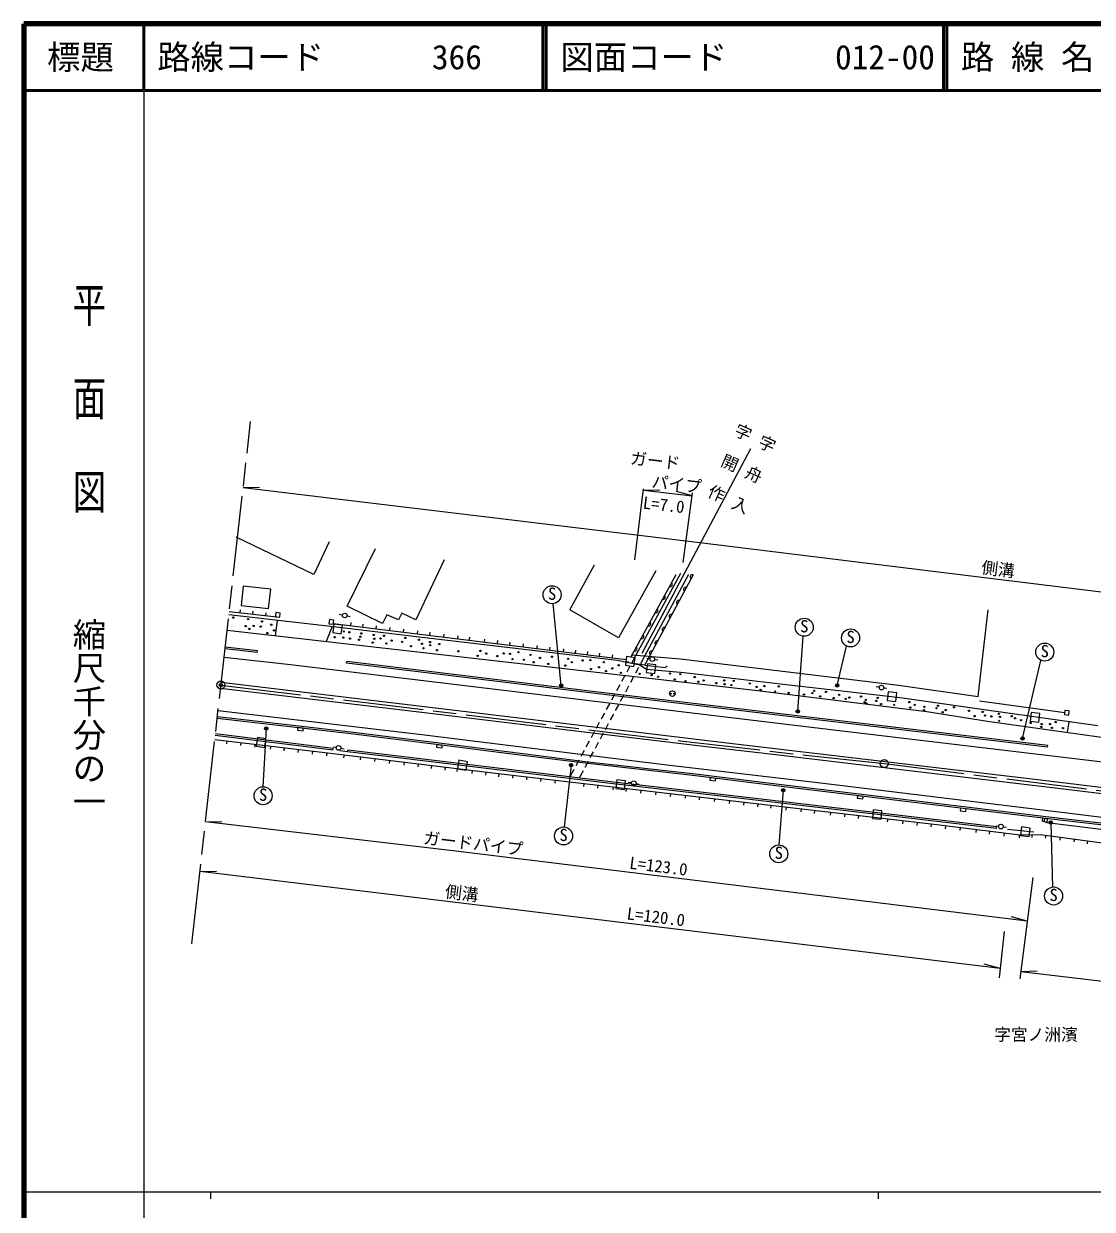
# Model space of a CAD drawing. Units: millimetres at full size, sheet at 1:1000; details may follow other scales. Extents: x 40000 to 680000, y 20000 to 380000.
# Drawn here: x 40000 to 200052, y 202409 to 380000 of the extents above; entities that cross this region are included whole.
import ezdxf
from ezdxf.enums import TextEntityAlignment as Align

# ---------------------------------------------------------------- set-up
doc = ezdxf.new("R2010")
doc.units = ezdxf.units.MM
doc.header["$LTSCALE"] = 1000
doc.header["$PDMODE"] = 32
doc.header["$PDSIZE"] = 500
doc.linetypes.add('CHAIN', pattern=[18.5, 12, -1.5, 3.5, -1.5])
for name, color, linetype, lineweight in [('M-BGD', 7, 'Continuous', 13), ('M-BGD-EXST', 7, 'Continuous', 13), ('M-BMK', 2, 'CHAIN', 13), ('M-BMK-ROW', 30, 'Continuous', 13), ('M-BMK-SRVR', 3, 'Continuous', 13), ('M-STR-HTXT', 7, 'Continuous', 13), ('M-STR-STRC', 7, 'Continuous', 13), ('M-TTL', 2, 'Continuous', 140), ('M-TTL-BAND', 7, 'Continuous', 25), ('M-TTL-LINE', 7, 'Continuous', 50)]:
    doc.layers.add(name, color=color, linetype=linetype, lineweight=lineweight)
for name, color, linetype in [('M-BMK-HTXT', 7, 'Continuous'), ('M-OTRS', 6, 'Continuous'), ('M-TTL-TXT', 7, 'Continuous')]:
    doc.layers.add(name, color=color, linetype=linetype)
doc.styles.add('@ＭＳ ゴシック', font='')
doc.styles.add('ＭＳ ゴシック', font='')
doc.styles.get('@ＭＳ ゴシック').set_extended_font_data('@MS Gothic')
doc.styles.get('ＭＳ ゴシック').set_extended_font_data('MS Gothic')

msp = doc.modelspace()

# ---------------------------------------------------------------- hatches: boundary and pattern name
at = {"layer": 'M-BGD-EXST'}
for points in [[(120289, 280739, 0.41421), (120628, 280639, 0.41421), (120728, 280979, 1)], [(161637, 280762, 0.41421), (161977, 280662, 0.41421), (162077, 281002, 1)], [(155710, 276862, 0.41421), (156049, 276762, 0.41421), (156149, 277102, 1)], [(76114, 274322, 0.41421), (76454, 274222, 0.41421), (76554, 274561, 1)], [(189393, 272821, 0.41421), (189732, 272721, 0.41421), (189832, 273060, 1)], [(121754, 268833, 0.41421), (122094, 268733, 0.41421), (122194, 269072, 1)], [(153552, 265058, 0.41421), (153891, 264958, 0.41421), (153991, 265297, 1)], [(193602, 260229, 0.41421), (193942, 260129, 0.41421), (194042, 260468, 1)]]:
    msp.add_hatch(color=256, dxfattribs=at).paths.add_polyline_path(points)

# ---------------------------------------------------------------- linework, layer by layer
at = {"layer": 'M-BGD'}
for p, q in [((130931, 285107), (137727, 297509)), ((138350, 297636), (131706, 285423)), ((140249, 297445), (133040, 283980)), ((133053, 285306), (139625, 297538)), ((70783, 291963), (78354, 291081)), ((72436, 292224), (72384, 291777)), ((74304, 292006), (74252, 291559)), ((76274, 291776), (76222, 291329)), ((87738, 291411), (87266, 291486)), ((88429, 291302), (88901, 291227)), ((77730, 288314), (77990, 290627)), ((86177, 289705), (85280, 287454)), ((86369, 290154), (130233, 284777)), ((89020, 290283), (88965, 289836)), ((90790, 290066), (90736, 289619)), ((92793, 289820), (92739, 289373)), ((94826, 289571), (94771, 289124)), ((96873, 289320), (96819, 288873)), ((98965, 289064), (98910, 288617)), ((100844, 288833), (100790, 288387)), ((102934, 288577), (102879, 288130)), ((105024, 288321), (104969, 287874)), ((106787, 288105), (106732, 287658)), ((109017, 287831), (108962, 287385)), ((74977, 285813), (70152, 286357)), ((75005, 286061), (70180, 286605)), ((74977, 285813), (75005, 286061)), ((110955, 287594), (110900, 287147)), ((112797, 287368), (112743, 286921)), ((114806, 287122), (114751, 286675)), ((116885, 286867), (116830, 286420)), ((118794, 286633), (118739, 286186)), ((120843, 286382), (120788, 285935)), ((122644, 286161), (122589, 285714)), ((124445, 285940), (124391, 285493)), ((88362, 284209), (88392, 284458)), ((126254, 285718), (126199, 285272)), ((128165, 285484), (128110, 285037)), ((131706, 285423), (131088, 284287)), ((132440, 284164), (133053, 285306)), ((133790, 284865), (133316, 284919)), ((134485, 284785), (134959, 284731)), ((130801, 283760), (130324, 282881)), ((131683, 282754), (132156, 283635)), ((133040, 283980), (133034, 283915)), ((129272, 280949), (128795, 280070)), ((130037, 282354), (129559, 281476)), ((130168, 279936), (130642, 280816)), ((130925, 281345), (131399, 282226)), ((168134, 280608), (167661, 280666)), ((128508, 279543), (128030, 278665)), ((129411, 278526), (129884, 279407)), ((136738, 279649), (137053, 279649)), ((137263, 279649), (137578, 279649)), ((168829, 280521), (169302, 280463)), ((127743, 278138), (127265, 277259)), ((128654, 277117), (129127, 277997)), ((183149, 278549), (195919, 276826)), ((126214, 275327), (125736, 274448)), ((126979, 276732), (126501, 275854)), ((127897, 275707), (128370, 276588)), ((196356, 273842), (196579, 275424)), ((86337, 271449), (68719, 273622)), ((125450, 273921), (124972, 273043)), ((126382, 272888), (126855, 273769)), ((127139, 274298), (127613, 275179)), ((86307, 271200), (68689, 273374)), ((70423, 272106), (70476, 272553)), ((72506, 271861), (72558, 272307)), ((74641, 271609), (74694, 272056)), ((124685, 272516), (124207, 271637)), ((125625, 271479), (126098, 272360)), ((193361, 271618), (193391, 271867)), ((76984, 271333), (77033, 271611)), ((79007, 271095), (79060, 271541)), ((81099, 270848), (81151, 271295)), ((83250, 270595), (83302, 271042)), ((85415, 270338), (85469, 270785)), ((86307, 271200), (86337, 271449)), ((86810, 271575), (86338, 271649)), ((88501, 270934), (87347, 271086)), ((87501, 271467), (87973, 271393)), ((87972, 270028), (88026, 270474)), ((88501, 270934), (88531, 271182)), ((90449, 269726), (90504, 270173)), ((123921, 271110), (123443, 270232)), ((124868, 270069), (125341, 270950)), ((92572, 269468), (92626, 269915)), ((94764, 269202), (94819, 269649)), ((96985, 268932), (97039, 269379)), ((99061, 268680), (99115, 269127)), ((101085, 268434), (101139, 268881)), ((103119, 268187), (103173, 268634)), ((104930, 267967), (104985, 268413)), ((122391, 268299), (121774, 267163)), ((123156, 269705), (122678, 268826)), ((124111, 268660), (124584, 269541)), ((107160, 267696), (107215, 268142)), ((109219, 267445), (109273, 267892)), ((111143, 267212), (111197, 267658)), ((113250, 266966), (113301, 267413)), ((115361, 266722), (115413, 267169)), ((117432, 266483), (117484, 266930)), ((119593, 266233), (119645, 266680)), ((123213, 266989), (123827, 268131)), ((123895, 265736), (123946, 266183)), ((125997, 265493), (126048, 265940)), ((128299, 265227), (128351, 265674)), ((130227, 265005), (130279, 265452)), ((131029, 266281), (130557, 266349)), ((131722, 266182), (132194, 266114)), ((132440, 264749), (132492, 265196)), ((134686, 264490), (134738, 264937)), ((136895, 264234), (136947, 264681)), ((139106, 263977), (139158, 264424)), ((141202, 263733), (141254, 264180)), ((143461, 263469), (143513, 263916)), ((145689, 263208), (145741, 263655)), ((147836, 262958), (147888, 263405)), ((149933, 262713), (149985, 263160)), ((151926, 262480), (151978, 262927)), ((154220, 262212), (154272, 262659)), ((156444, 261952), (156496, 262399)), ((158454, 261717), (158506, 262164)), ((160846, 261438), (160899, 261885)), ((162974, 261189), (163027, 261636)), ((165030, 260949), (165083, 261396)), ((169402, 260439), (169454, 260886)), ((171692, 260171), (171744, 260618)), ((173825, 259922), (173877, 260369)), ((175923, 259677), (175975, 260124)), ((178051, 259417), (178106, 259864)), ((180267, 259140), (180322, 259587)), ((182646, 258843), (182702, 259289)), ((186014, 259770), (185539, 259814)), ((185684, 259460), (185713, 259709)), ((186711, 259705), (187186, 259661)), ((187373, 259367), (191274, 258946)), ((184657, 258591), (184713, 259038)), ((186861, 258316), (186916, 258762)), ((189171, 258027), (189158, 258477)), ((191069, 258084), (191056, 258533)), ((193067, 258006), (193127, 258452)), ((195227, 257717), (195287, 258163)), ((197359, 257432), (197418, 257878)), ((199320, 257170), (199380, 257616))]:
    msp.add_line(p, q, dxfattribs=at)
for points in [[(85770, 302376), (83453, 297484), (71845, 303089)], [(102992, 299700), (98723, 290726), (96625, 291687), (96119, 290683), (94373, 291463), (93731, 290146), (88457, 292728), (92706, 301411)], [(134670, 298069), (129077, 288015), (121790, 292182), (125504, 298949)], [(200889, 274814), (184572, 277123), (171267, 279014), (154186, 280957), (138922, 282752), (133300, 283258), (132291, 283922), (128864, 284606), (98839, 288152), (86392, 289680), (70725, 291446)], [(131131, 285473), (138354, 284845), (171048, 280941), (182951, 279208), (184452, 292204)], [(70465, 289140), (113043, 284294), (149497, 280146), (175269, 276971), (184354, 275510), (203941, 272787), (243026, 267788), (254379, 266297), (279409, 264832), (300742, 264026), (316373, 264535), (329539, 265313), (349177, 267033), (353213, 267487), (353529, 267290), (354174, 267741), (353828, 269041)], [(193361, 271618), (155432, 276131), (141151, 277807), (126032, 279604), (106059, 282051), (88362, 284209)], [(193391, 271867), (155461, 276380), (141180, 278056), (126062, 279853), (106089, 282300), (88392, 284458)], [(133034, 283915), (130531, 284273), (130545, 284507)], [(133034, 283915), (136112, 283585), (136390, 283804)], [(318629, 253017), (305964, 252605), (295352, 252425), (284230, 252410), (269398, 252781), (258278, 253320), (252145, 253769), (244984, 254473), (237258, 255454), (228660, 256562), (221240, 257530), (211220, 258836), (193042, 260961), (181579, 262322), (168395, 263933), (161341, 264796), (151026, 266057), (140613, 267329), (124471, 269160), (114715, 270361), (101391, 272063), (88978, 273647), (75080, 275236), (68976, 275923)], [(318621, 253267), (305958, 252854), (295350, 252674), (284233, 252660), (269408, 253030), (258293, 253570), (252166, 254018), (245012, 254721), (237290, 255701), (228692, 256810), (221272, 257777), (211251, 259084), (193071, 261209), (181609, 262570), (168426, 264181), (161371, 265044), (151056, 266305), (140643, 267578), (124501, 269408), (114746, 270609), (101423, 272310), (89008, 273895), (75109, 275484), (69004, 276172)], [(68621, 272771), (85103, 270829), (111530, 267618), (138088, 264549), (176744, 260034), (189193, 258478), (192250, 258569), (221001, 254727), (240136, 252257), (248111, 251415), (260080, 250524), (278569, 249862), (300932, 249794), (309473, 250090), (310597, 249741), (322572, 250192), (336437, 251191), (346709, 238515)], [(185684, 259460), (148296, 263862), (127443, 266226), (96903, 269915), (88501, 270934)], [(185713, 259709), (148325, 264110), (127472, 266475), (96932, 270164), (88531, 271182)], [(192876, 260467), (192608, 260545), (192662, 261006)], [(193287, 260305), (192876, 260467), (192935, 260974)], [(315315, 252433), (298826, 251956), (289743, 251854), (274002, 252134), (261211, 252693), (250558, 253380), (239251, 254520), (229923, 255755), (214220, 257701), (193292, 260304), (193364, 260924)]]:
    msp.add_lwpolyline(points, dxfattribs=at)
for points in [[(72556, 292870), (76668, 292411), (76992, 295313), (72879, 295772)], [(77709, 291156), (78354, 291081), (78429, 291726), (77784, 291802)], [(85709, 290121), (86353, 290036), (86439, 290680), (85795, 290766)], [(86283, 288789), (87573, 288631), (87731, 289921), (86441, 290079)], [(130120, 283901), (131409, 283735), (131576, 285024), (130286, 285190)], [(133246, 282822), (134535, 282661), (134697, 283951), (133407, 284112)], [(169341, 278610), (170634, 278478), (170766, 279771), (169473, 279903)], [(195874, 276505), (196518, 276414), (196608, 277058), (195964, 277148)], [(190755, 275539), (192046, 275393), (192193, 276684), (190901, 276831)], [(80984, 274168), (81832, 274071), (81877, 274459), (81028, 274556)], [(74837, 271765), (76127, 271604), (76288, 272894), (74998, 273055)], [(101804, 271616), (102652, 271508), (102701, 271895), (101854, 272003)], [(104970, 268386), (106250, 268163), (106473, 269444), (105192, 269667)], [(128710, 265441), (130002, 265301), (130143, 266593), (128850, 266734)], [(142785, 266671), (143633, 266567), (143680, 266955), (142832, 267058)], [(164821, 263977), (165668, 263873), (165716, 264261), (164868, 264365)], [(167112, 260945), (168406, 260822), (168529, 262116), (167235, 262239)], [(180263, 262089), (181111, 261986), (181158, 262373), (180310, 262477)], [(189317, 258387), (190608, 258231), (190764, 259521), (189473, 259678)]]:
    msp.add_lwpolyline(points, close=True, dxfattribs=at)
for centre, radius in [((88084, 291356), 350), ((71387, 291048), 100), ((73255, 289762), 100), ((73618, 290799), 100), ((74428, 289783), 100), ((75507, 289700), 100), ((75683, 290478), 100), ((77074, 289970), 100), ((73774, 289337), 100), ((76493, 288715), 100), ((77468, 289120), 100), ((86581, 288089), 100), ((87857, 288048), 100), ((87950, 288960), 100), ((88791, 288846), 100), ((88884, 287903), 100), ((90235, 287716), 100), ((90411, 288182), 100), ((90588, 288680), 100), ((92427, 288452), 100), ((92510, 287871), 100), ((93444, 287892), 100), ((93963, 288327), 100), ((97180, 287985), 100), ((99199, 287733), 100), ((92272, 287301), 100), ((94326, 287156), 100), ((95094, 287592), 100), ((96682, 287395), 100), ((98016, 286759), 100), ((99645, 287132), 100), ((99884, 286448), 100), ((100869, 287370), 100), ((100880, 286904), 100), ((101886, 286137), 100), ((102250, 287080), 100), ((105103, 285992), 100), ((108398, 286043), 100), ((114112, 285854), 100), ((107983, 285327), 100), ((109280, 285649), 100), ((110930, 285276), 100), ((111895, 285680), 100), ((112835, 285605), 100), ((113209, 284828), 100), ((114911, 284735), 100), ((115907, 285439), 100), ((116374, 284341), 100), ((117339, 285004), 100), ((118574, 284102), 100), ((119124, 285180), 100), ((121546, 284859), 100), ((122096, 284382), 100), ((123704, 284620), 100), ((124867, 284662), 100), ((126894, 284348), 100), ((134138, 284825), 350), ((121141, 283843), 100), ((124975, 283322), 100), ((126158, 283592), 100), ((127227, 283022), 100), ((128150, 283426), 100), ((129115, 283892), 100), ((129437, 282752), 100), ((132243, 282615), 100), ((134046, 282425), 100), ((136791, 282665), 100), ((138330, 282566), 100), ((135030, 282177), 100), ((137503, 281789), 100), ((139120, 281524), 100), ((140509, 282127), 100), ((141064, 281433), 100), ((141824, 281615), 100), ((143727, 281235), 100), ((144934, 281623), 100), ((144975, 281061), 100), ((146001, 280921), 100), ((146323, 281565), 100), ((148763, 281177), 100), ((149762, 280653), 100), ((150945, 280793), 100), ((153090, 280726), 100), ((168482, 280564), 350), ((137158, 279649), 420), ((150374, 280207), 100), ((152551, 279968), 100), ((154556, 279749), 100), ((156874, 279507), 100), ((158126, 279723), 100), ((158399, 280061), 100), ((159302, 279234), 100), ((160168, 279911), 100), ((161315, 278981), 100), ((162143, 279451), 100), ((163131, 278868), 100), ((163668, 279065), 100), ((165422, 279215), 100), ((167915, 278999), 100), ((165958, 278360), 100), ((166137, 278717), 100), ((166222, 278191), 100), ((167699, 278557), 100), ((168386, 278078), 100), ((170374, 277973), 100), ((172633, 278396), 100), ((172793, 277550), 100), ((173442, 277973), 100), ((174834, 277156), 100), ((174891, 277673), 100), ((176717, 277449), 100), ((176952, 277837), 100), ((178100, 277185), 100), ((179353, 277608), 100), ((181583, 277091), 100), ((177659, 276850), 100), ((182430, 276291), 100), ((183641, 276906), 100), ((183982, 276377), 100), ((184936, 276242), 100), ((186054, 276601), 100), ((186106, 275578), 100), ((186218, 276166), 100), ((187956, 276259), 100), ((188491, 275965), 100), ((189368, 275677), 100), ((190809, 275260), 100), ((194579, 275387), 100), ((192414, 274664), 100), ((192473, 275087), 100), ((193738, 275099), 100), ((194008, 274506), 100), ((195667, 274494), 100), ((87156, 271521), 350), ((131376, 266231), 350), ((186363, 259737), 350)]:
    msp.add_circle(centre, radius, dxfattribs=at)
for centre, start, end in [((140149, 297144), 71.72961, 231.94734), ((136837, 295999), 251.17103, 51.38877), ((139141, 295261), 71.72961, 231.94734), ((135782, 294073), 251.17103, 51.38877), ((138084, 293287), 71.72961, 231.94734), ((134691, 292083), 251.17103, 51.38877), ((136975, 291214), 71.72961, 231.94734), ((133597, 290086), 251.17103, 51.38877), ((135937, 289275), 71.72961, 231.94734), ((132571, 288213), 251.17103, 51.38877), ((131546, 286343), 251.17103, 51.38877), ((134027, 285708), 71.72961, 231.94734), ((134843, 287232), 71.72961, 231.94734)]:
    msp.add_arc(centre, 318, start, end, dxfattribs=at)
at = {"layer": 'M-BGD-EXST'}
for p, q in [((120509, 280859), (119317, 293128)), ((155930, 276982), (156763, 288247)), ((161857, 280882), (163257, 286775)), ((189613, 272940), (192363, 284638)), ((76334, 274441), (75809, 265703)), ((121974, 268952), (120951, 259675)), ((153772, 265177), (153108, 257004)), ((193822, 260348), (194070, 250677))]:
    msp.add_line(p, q, dxfattribs=at)
for centre, radius in [((119143, 294467), 1350), ((156910, 289589), 1350), ((163845, 287990), 1350), ((192926, 285866), 1350), ((120509, 280859), 250), ((161857, 280882), 250), ((155930, 276982), 250), ((76334, 274441), 250), ((189613, 272940), 250), ((121974, 268952), 250), ((75854, 264353), 1350), ((153772, 265177), 250), ((120858, 258328), 1350), ((193822, 260348), 250), ((153092, 255654), 1350), ((194250, 249339), 1350)]:
    msp.add_circle(centre, radius, dxfattribs=at)
at = {"layer": 'M-BMK'}
msp.add_line((65172, 242158), (73988, 320409), dxfattribs=at)
msp.add_lwpolyline([(69541, 280941), (138340, 272577), (158982, 270210), (168895, 269162), (228057, 261781), (236957, 260685), (245941, 259591), (253314, 258993), (260467, 258390), (268275, 258028), (280466, 257443), (290706, 257251), (299906, 257294), (307798, 257363), (316863, 257714), (327426, 258321), (345294, 259742), (368077, 262237), (440219, 269761), (467342, 272688), (513649, 277569), (515668, 277758), (566650, 283709)], dxfattribs=at)
at = {"layer": 'M-BMK-ROW'}
msp.add_line((132619, 285693), (148898, 316362), dxfattribs=at)
at = {"layer": 'M-BMK-SRVR'}
for centre in [(69541, 280941), (168895, 269162)]:
    msp.add_circle(centre, 600, dxfattribs=at)
at = {"layer": 'M-OTRS'}
msp.add_point((69541, 280941), dxfattribs=at)
msp.add_point((69541, 280941), dxfattribs=at)
at = {"layer": 'M-STR-HTXT'}
for p, q in [((72873, 310509), (75328, 310558)), ((131539, 299714), (132840, 310351)), ((132812, 310121), (135266, 310188)), ((132812, 310121), (140128, 309297)), ((140128, 309297), (137751, 309908)), ((138794, 299275), (140189, 309753)), ((67233, 260454), (69687, 260509)), ((66397, 253030), (68851, 253076)), ((186243, 238496), (66397, 253030)), ((191139, 252094), (189194, 236926)), ((190303, 245576), (187931, 246210)), ((186858, 243998), (186083, 237060)), ((186243, 238496), (183871, 239128)), ((189338, 238049), (191792, 238103))]:
    msp.add_line(p, q, dxfattribs=at)
for points in [[(72873, 310509), (139225, 302546), (221323, 292472), (243528, 289974), (263155, 288506), (283397, 287613), (297324, 287479), (317321, 287893), (338865, 289095), (352058, 290377)], [(190303, 245576), (104730, 256043), (67233, 260454)], [(189338, 238049), (225739, 233747), (232861, 232909), (241977, 232170), (253141, 231413), (262298, 230934), (277243, 230441), (292442, 230472), (307871, 230889), (322197, 231462), (338848, 232621)]]:
    msp.add_lwpolyline(points, dxfattribs=at)
at = {"layer": 'M-STR-STRC'}
for points in [[(436522, 272837), (409881, 270034), (380614, 266944), (346565, 263439), (340887, 263078), (327002, 262255), (320071, 262004), (311424, 261794), (302719, 261611), (292961, 261584), (283830, 261586), (275868, 261899), (265701, 262325), (256836, 262900), (249804, 263501), (240495, 264520), (228824, 265916), (210398, 268316), (159250, 274423), (127224, 278250), (79952, 283945), (70006, 285066)], [(69588, 281356), (106663, 276942), (145784, 272211), (193137, 266624), (241998, 260633), (251084, 259796), (258694, 259198), (266710, 258673), (276817, 258218), (295354, 257880), (305137, 257942), (314094, 258176), (324717, 258557), (337805, 259404), (342764, 259745), (345294, 259742)], [(345294, 259742), (326385, 257871), (320160, 257481), (309159, 256996), (304253, 256883), (296997, 256758), (284782, 256857), (270899, 257297), (258259, 258071), (244843, 259250), (237869, 260014), (227615, 261296), (218912, 262557), (194900, 265426), (167254, 268741), (152672, 270472), (141815, 271745), (119778, 274387), (100042, 276774), (69485, 280441)], [(69114, 277145), (100025, 273490), (135942, 269049), (159321, 266264), (196697, 261757), (242459, 256046), (252030, 255098), (261257, 254445), (272554, 253941), (283938, 253663), (294343, 253625), (301621, 253707), (313450, 253977), (326711, 254600), (340387, 255679), (354456, 257127), (373046, 259208)]]:
    msp.add_lwpolyline(points, dxfattribs=at)
at = {"layer": 'M-TTL'}
for p, q in [((40000, 380000), (40000, 20000)), ((680000, 380000), (40000, 380000))]:
    msp.add_line(p, q, dxfattribs=at)
at = {"layer": 'M-TTL-BAND'}
for p, q in [((58000, 370000), (58000, 20000)), ((40000, 205000), (579000, 205000)), ((68000, 205000), (68000, 204000)), ((168000, 205000), (168000, 204000))]:
    msp.add_line(p, q, dxfattribs=at)
at = {"layer": 'M-TTL-LINE'}
for p, q in [((58000, 380000), (58000, 370000)), ((117750, 380000), (117750, 370000)), ((118250, 380000), (118250, 370000)), ((177750, 380000), (177750, 370000)), ((178250, 380000), (178250, 370000)), ((40000, 370000), (680000, 370000))]:
    msp.add_line(p, q, dxfattribs=at)

# ---------------------------------------------------------------- texts
at = {"layer": 'M-BGD-EXST', "style": 'ＭＳ ゴシック'}
for p in [(118488, 293174), (156255, 288296), (163190, 286698), (192271, 284573), (75198, 263061), (120203, 257036), (152437, 254362), (193595, 248047)]:
    msp.add_text('S', height=1833, rotation=358.508, dxfattribs=at).set_placement(p, align=Align.BOTTOM_LEFT)
at = {"layer": 'M-BMK-HTXT', "style": '@ＭＳ ゴシック'}
for s, p in [('字\u3000開\u3000作', (146920, 320557)), ('字\u3000舟\u3000入', (150504, 318832))]:
    msp.add_text(s, height=1833, rotation=246.402, dxfattribs=at).set_placement(p, align=Align.BOTTOM_LEFT)
at = {"layer": 'M-BMK-HTXT', "style": 'ＭＳ ゴシック'}
msp.add_text('字宮ノ洲濱', height=1833, dxfattribs=at).set_placement((185368, 227120), align=Align.BOTTOM_LEFT)
at = {"layer": 'M-STR-HTXT', "style": 'ＭＳ ゴシック'}
for s, rotation, p in [('ガード', 353.573, (130706, 313507)), ('パイプ', 353.573, (133924, 309996)), ('L=7.0', 353.573, (132608, 306826)), ('側溝', 353.004, (183284, 297140)), ('ガードパイプ', 353.291, (99708, 256634)), ('L=123.0', 353.027, (130579, 252881)), ('側溝', 353.086, (102962, 248596)), ('L=120.0', 353.086, (130191, 245293))]:
    msp.add_text(s, height=1833, rotation=rotation, dxfattribs=at).set_placement(p, align=Align.BOTTOM_LEFT)
at = {"layer": 'M-TTL-BAND', "style": '@ＭＳ ゴシック', "width": 1.4}
msp.add_text('平  面  図', height=3666, rotation=270, dxfattribs=at).set_placement((49777, 306475), align=Align.MIDDLE_RIGHT)
at = {"layer": 'M-TTL-BAND', "style": '@ＭＳ ゴシック'}
msp.add_text('縮尺千分の一', height=3666, rotation=270, dxfattribs=at).set_placement((49777, 261030), align=Align.MIDDLE_RIGHT)
at = {"layer": 'M-TTL-TXT', "style": 'ＭＳ ゴシック'}
msp.add_text('標題', height=3666, dxfattribs=at).set_placement((48500, 375000), align=Align.MIDDLE_CENTER)
for s, p in [('路線コード', (60000, 375000)), ('366', (101142, 375000)), ('図面コード', (120380, 375000)), ('012-00', (161521, 375000)), ('路 線 名', (180380, 375000))]:
    msp.add_text(s, height=3666, dxfattribs=at).set_placement(p, align=Align.MIDDLE_LEFT)

doc.saveas('drawing.dxf')
